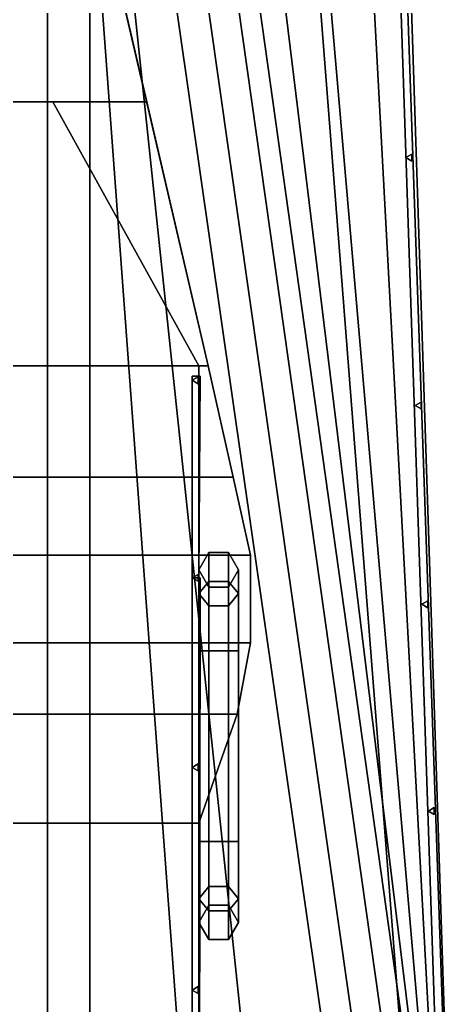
# Model space of a CAD drawing. Header units: millimetres. Extents: x -5 to 5, y -53 to 71.
# Drawn here: x 1.61 to 4.84, y 24.94 to 32.37 of the extents above; entities that cross this region are included whole.
import ezdxf

# ---------------------------------------------------------------- set-up
doc = ezdxf.new("R2010")
doc.units = ezdxf.units.MM
doc.layers.add('boat', color=3, linetype='Continuous')
doc.layers.add('railings', color=6, linetype='Continuous')

msp = doc.modelspace()

# ---------------------------------------------------------------- linework, layer by layer
for points in [[(-2.57, 31.75, 7.61), (-1.96, 34.37, 8.42), (1.96, 34.37, 8.42), (2.57, 31.75, 7.61)], [(2.57, 31.75, 7.61), (1.96, 34.37, 8.42), (-1.96, 34.37, 8.42), (-2.57, 31.75, 7.61)], [(2.57, 31.75, 7.61), (1.96, 34.37, 8.42), (2.36, 32.64, 8.26), (3.03, 29.76, 7.5)], [(3.03, 29.76, 7.5), (2.36, 32.64, 8.26), (1.96, 34.37, 8.42), (2.57, 31.75, 7.61)], [(0, 23.96, 5.46), (2.14, 23.96, 5.44), (2.14, 33.46, 5.55), (0, 33.46, 5.6)], [(1.82, 23.96, -2.62), (0.87, 23.96, -2.79), (1.12, 33.46, -2.65), (1.82, 33.46, -2.34)], [(2.86, 23.96, -2.34), (1.82, 23.96, -2.62), (1.82, 33.46, -2.34), (2.16, 33.46, -2.13)], [(2.14, 23.96, 5.44), (4.54, 23.96, 5.34), (3.8, 33.46, 5.48), (2.14, 33.46, 5.55)], [(3.37, 23.96, -2.08), (2.86, 23.96, -2.34), (2.16, 33.46, -2.13), (2.37, 33.46, -1.92)], [(4.01, 23.96, -1.58), (3.37, 23.96, -2.08), (2.37, 33.46, -1.92), (2.65, 33.46, -1.58)], [(4.24, 23.96, -1.2), (4.01, 23.96, -1.58), (2.65, 33.46, -1.58), (2.89, 33.46, -1.2)], [(4.46, 23.96, -0.54), (4.24, 23.96, -1.2), (2.89, 33.46, -1.2), (3.12, 33.46, -0.54)], [(4.61, 23.96, 0.07), (4.46, 23.96, -0.54), (3.12, 33.46, -0.54), (3.28, 33.46, 0.07)], [(4.65, 23.96, 1.33), (4.61, 23.96, 0.07), (3.28, 33.46, 0.07), (3.49, 33.46, 1.33)], [(4.69, 23.96, 2.83), (4.65, 23.96, 1.33), (3.49, 33.46, 1.33), (3.87, 33.46, 3.31)], [(4.54, 23.96, 5.34), (4.84, 23.96, 5.29), (4.53, 33.46, 5.33), (3.8, 33.46, 5.48)], [(4.74, 23.96, 4.15), (4.69, 23.96, 2.83), (3.87, 33.46, 3.31), (4.23, 33.46, 4.51)], [(4.84, 23.96, 5.29), (4.74, 23.96, 4.15), (4.23, 33.46, 4.51), (4.53, 33.46, 5.33)], [(3.03, 29.76, 7.5), (2.57, 31.75, 7.61), (-2.57, 31.75, 7.61), (-3.03, 29.76, 7.5)], [(-3.03, 29.76, 7.5), (-2.57, 31.75, 7.61), (2.57, 31.75, 7.61), (3.03, 29.76, 7.5)], [(1.86, 31.75, 7.61), (1.86, 31.75, 5.45), (-1.86, 31.75, 5.45), (-1.86, 31.75, 7.61)], [(2.96, 29.76, 5.45), (1.86, 31.75, 5.45), (1.86, 31.75, 7.61), (2.96, 29.76, 7.5)], [(-3.22, 28.92, 7.5), (-3.03, 29.76, 7.5), (3.03, 29.76, 7.5), (3.22, 28.92, 7.5)], [(3.22, 28.92, 7.5), (3.03, 29.76, 7.5), (-3.03, 29.76, 7.5), (-3.22, 28.92, 7.5)], [(-2.96, 29.76, 7.5), (-2.96, 29.76, 5.45), (2.96, 29.76, 5.45), (2.96, 29.76, 7.5)], [(2.96, 29.76, 7.5), (2.96, 29.76, 5.45), (-2.96, 29.76, 5.45), (-2.96, 29.76, 7.5)], [(2.96, 19.61, 5.32), (2.96, 29.76, 5.45), (2.96, 29.76, 7.5), (2.96, 19.61, 7.5)], [(3.35, 28.33, 7.5), (3.22, 28.92, 7.5), (-3.22, 28.92, 7.5), (-3.35, 28.33, 7.5)], [(-3.35, 28.33, 7.5), (-3.22, 28.92, 7.5), (3.22, 28.92, 7.5), (3.35, 28.33, 7.5)], [(3.35, 27.67, 7.5), (3.35, 28.33, 7.5), (-3.35, 28.33, 7.5), (-3.35, 27.67, 7.5)], [(-3.35, 27.67, 7.5), (-3.35, 28.33, 7.5), (3.35, 28.33, 7.5), (3.35, 27.67, 7.5)], [(-3.25, 27.13, 7.5), (-3.35, 27.67, 7.5), (3.35, 27.67, 7.5), (3.25, 27.13, 7.5)], [(3.25, 27.13, 7.5), (3.35, 27.67, 7.5), (-3.35, 27.67, 7.5), (-3.25, 27.13, 7.5)], [(-2.96, 26.31, 7.5), (-3.25, 27.13, 7.5), (3.25, 27.13, 7.5), (2.96, 26.31, 7.5)], [(2.96, 26.31, 7.5), (3.25, 27.13, 7.5), (-3.25, 27.13, 7.5), (-2.96, 26.31, 7.5)], [(2.96, 22.11, 7.5), (2.96, 26.31, 7.5), (-2.96, 26.31, 7.5), (-2.96, 22.11, 7.5)]]:
    msp.add_3dface(points)
at = {"layer": 'boat'}
for points in [[(3.035, 28.1332, 5.7468), (2.96, 28.0413, 5.8387), (2.96, 28.22, 6.27), (3.035, 28.3499, 6.27)], [(3.035, 28.3499, 6.27), (2.96, 28.22, 6.27), (2.96, 28.0413, 6.7013), (3.035, 28.1332, 6.7932)], [(3.185, 28.1332, 5.7468), (3.035, 28.1332, 5.7468), (3.035, 28.3499, 6.27), (3.185, 28.3499, 6.27)], [(3.185, 28.3499, 6.27), (3.035, 28.3499, 6.27), (3.035, 28.1332, 6.7932), (3.185, 28.1332, 6.7932)], [(3.26, 28.0413, 5.8387), (3.185, 28.1332, 5.7468), (3.185, 28.3499, 6.27), (3.26, 28.22, 6.27)], [(3.26, 28.22, 6.27), (3.185, 28.3499, 6.27), (3.185, 28.1332, 6.7932), (3.26, 28.0413, 6.7013)], [(2.96, 28.0413, 5.8387), (3.035, 27.9495, 5.9305), (3.035, 28.0901, 6.27), (2.96, 28.22, 6.27)], [(2.96, 28.22, 6.27), (3.035, 28.0901, 6.27), (3.035, 27.9495, 6.6095), (2.96, 28.0413, 6.7013)], [(3.185, 27.9495, 5.9305), (3.26, 28.0413, 5.8387), (3.26, 28.22, 6.27), (3.185, 28.0901, 6.27)], [(3.185, 28.0901, 6.27), (3.26, 28.22, 6.27), (3.26, 28.0413, 6.7013), (3.185, 27.9495, 6.6095)], [(3.035, 27.61, 5.5301), (2.96, 27.61, 5.66), (2.96, 28.0413, 5.8387), (3.035, 28.1332, 5.7468)], [(3.035, 28.1332, 6.7932), (2.96, 28.0413, 6.7013), (2.96, 27.61, 6.88), (3.035, 27.61, 7.0099)], [(3.185, 27.61, 5.5301), (3.035, 27.61, 5.5301), (3.035, 28.1332, 5.7468), (3.185, 28.1332, 5.7468)], [(3.185, 28.1332, 6.7932), (3.035, 28.1332, 6.7932), (3.035, 27.61, 7.0099), (3.185, 27.61, 7.0099)], [(3.26, 27.61, 5.66), (3.185, 27.61, 5.5301), (3.185, 28.1332, 5.7468), (3.26, 28.0413, 5.8387)], [(3.26, 28.0413, 6.7013), (3.185, 28.1332, 6.7932), (3.185, 27.61, 7.0099), (3.26, 27.61, 6.88)], [(2.96, 27.61, 5.66), (3.035, 27.61, 5.7899), (3.035, 27.9495, 5.9305), (2.96, 28.0413, 5.8387)], [(2.96, 28.0413, 6.7013), (3.035, 27.9495, 6.6095), (3.035, 27.61, 6.7501), (2.96, 27.61, 6.88)], [(3.035, 28.0901, 6.27), (3.035, 27.9495, 6.6095), (3.035, 27.9495, 5.9305), (3.035, 28.0901, 6.27)], [(3.035, 28.0901, 6.27), (3.035, 27.9495, 5.9305), (3.035, 27.9495, 6.6095), (3.035, 28.0901, 6.27)], [(3.035, 27.9495, 5.9305), (3.185, 27.9495, 5.9305), (3.185, 28.0901, 6.27), (3.035, 28.0901, 6.27)], [(3.035, 28.0901, 6.27), (3.185, 28.0901, 6.27), (3.185, 27.9495, 6.6095), (3.035, 27.9495, 6.6095)], [(3.185, 27.61, 5.7899), (3.26, 27.61, 5.66), (3.26, 28.0413, 5.8387), (3.185, 27.9495, 5.9305)], [(3.185, 27.9495, 6.6095), (3.26, 28.0413, 6.7013), (3.26, 27.61, 6.88), (3.185, 27.61, 6.7501)], [(3.035, 27.9495, 5.9305), (3.035, 27.61, 5.7899), (3.035, 27.61, 6.7501), (3.035, 27.9495, 6.6095)], [(3.035, 27.9495, 6.6095), (3.035, 27.61, 6.7501), (3.035, 27.61, 5.7899), (3.035, 27.9495, 5.9305)], [(3.035, 27.61, 5.7899), (3.185, 27.61, 5.7899), (3.185, 27.9495, 5.9305), (3.035, 27.9495, 5.9305)], [(3.035, 27.9495, 6.6095), (3.185, 27.9495, 6.6095), (3.185, 27.61, 6.7501), (3.035, 27.61, 6.7501)], [(2.96, 27.61, 5.66), (3.035, 27.61, 5.5301), (3.035, 26.17, 5.5301), (2.96, 26.17, 5.66)], [(2.96, 27.61, 6.88), (3.035, 27.61, 6.7501), (3.035, 26.17, 6.7501), (2.96, 26.17, 6.88)], [(3.035, 27.61, 5.7899), (2.96, 27.61, 5.66), (2.96, 26.17, 5.66), (3.035, 26.17, 5.7899)], [(3.035, 27.61, 7.0099), (2.96, 27.61, 6.88), (2.96, 26.17, 6.88), (3.035, 26.17, 7.0099)], [(3.035, 27.61, 5.5301), (3.185, 27.61, 5.5301), (3.185, 26.17, 5.5301), (3.035, 26.17, 5.5301)], [(3.035, 27.61, 6.7501), (3.035, 26.17, 6.7501), (3.035, 26.17, 5.7899), (3.035, 27.61, 5.7899)], [(3.035, 27.61, 5.7899), (3.035, 26.17, 5.7899), (3.035, 26.17, 6.7501), (3.035, 27.61, 6.7501)], [(3.035, 27.61, 6.7501), (3.185, 27.61, 6.7501), (3.185, 26.17, 6.7501), (3.035, 26.17, 6.7501)], [(3.185, 27.61, 5.7899), (3.035, 27.61, 5.7899), (3.035, 26.17, 5.7899), (3.185, 26.17, 5.7899)], [(3.185, 27.61, 7.0099), (3.035, 27.61, 7.0099), (3.035, 26.17, 7.0099), (3.185, 26.17, 7.0099)], [(3.185, 27.61, 5.5301), (3.26, 27.61, 5.66), (3.26, 26.17, 5.66), (3.185, 26.17, 5.5301)], [(3.185, 27.61, 6.7501), (3.26, 27.61, 6.88), (3.26, 26.17, 6.88), (3.185, 26.17, 6.7501)], [(3.26, 27.61, 5.66), (3.185, 27.61, 5.7899), (3.185, 26.17, 5.7899), (3.26, 26.17, 5.66)], [(3.26, 27.61, 6.88), (3.185, 27.61, 7.0099), (3.185, 26.17, 7.0099), (3.26, 26.17, 6.88)], [(3.035, 25.6468, 5.7468), (2.96, 25.7387, 5.8387), (2.96, 26.17, 5.66), (3.035, 26.17, 5.5301)], [(2.96, 25.7387, 5.8387), (3.035, 25.8305, 5.9305), (3.035, 26.17, 5.7899), (2.96, 26.17, 5.66)], [(2.96, 26.17, 6.88), (3.035, 26.17, 6.7501), (3.035, 25.8305, 6.6095), (2.96, 25.7387, 6.7013)], [(3.035, 26.17, 7.0099), (2.96, 26.17, 6.88), (2.96, 25.7387, 6.7013), (3.035, 25.6468, 6.7932)], [(3.185, 25.6468, 5.7468), (3.035, 25.6468, 5.7468), (3.035, 26.17, 5.5301), (3.185, 26.17, 5.5301)], [(3.035, 25.8305, 6.6095), (3.035, 26.17, 6.7501), (3.035, 26.17, 5.7899), (3.035, 25.8305, 5.9305)], [(3.035, 25.8305, 5.9305), (3.035, 26.17, 5.7899), (3.035, 26.17, 6.7501), (3.035, 25.8305, 6.6095)], [(3.035, 25.8305, 5.9305), (3.185, 25.8305, 5.9305), (3.185, 26.17, 5.7899), (3.035, 26.17, 5.7899)], [(3.035, 26.17, 6.7501), (3.185, 26.17, 6.7501), (3.185, 25.8305, 6.6095), (3.035, 25.8305, 6.6095)], [(3.185, 26.17, 7.0099), (3.035, 26.17, 7.0099), (3.035, 25.6468, 6.7932), (3.185, 25.6468, 6.7932)], [(3.26, 25.7387, 5.8387), (3.185, 25.6468, 5.7468), (3.185, 26.17, 5.5301), (3.26, 26.17, 5.66)], [(3.185, 25.8305, 5.9305), (3.26, 25.7387, 5.8387), (3.26, 26.17, 5.66), (3.185, 26.17, 5.7899)], [(3.185, 26.17, 6.7501), (3.26, 26.17, 6.88), (3.26, 25.7387, 6.7013), (3.185, 25.8305, 6.6095)], [(3.26, 26.17, 6.88), (3.185, 26.17, 7.0099), (3.185, 25.6468, 6.7932), (3.26, 25.7387, 6.7013)], [(2.96, 25.7387, 6.7013), (3.035, 25.8305, 6.6095), (3.035, 25.6899, 6.27), (2.96, 25.56, 6.27)], [(2.96, 25.56, 6.27), (3.035, 25.6899, 6.27), (3.035, 25.8305, 5.9305), (2.96, 25.7387, 5.8387)], [(3.035, 25.6899, 6.27), (3.035, 25.8305, 6.6095), (3.035, 25.8305, 5.9305), (3.035, 25.6899, 6.27)], [(3.035, 25.6899, 6.27), (3.035, 25.8305, 5.9305), (3.035, 25.8305, 6.6095), (3.035, 25.6899, 6.27)], [(3.035, 25.8305, 6.6095), (3.185, 25.8305, 6.6095), (3.185, 25.6899, 6.27), (3.035, 25.6899, 6.27)], [(3.035, 25.6899, 6.27), (3.185, 25.6899, 6.27), (3.185, 25.8305, 5.9305), (3.035, 25.8305, 5.9305)], [(3.185, 25.8305, 6.6095), (3.26, 25.7387, 6.7013), (3.26, 25.56, 6.27), (3.185, 25.6899, 6.27)], [(3.185, 25.6899, 6.27), (3.26, 25.56, 6.27), (3.26, 25.7387, 5.8387), (3.185, 25.8305, 5.9305)], [(3.035, 25.6468, 6.7932), (2.96, 25.7387, 6.7013), (2.96, 25.56, 6.27), (3.035, 25.4301, 6.27)], [(3.035, 25.4301, 6.27), (2.96, 25.56, 6.27), (2.96, 25.7387, 5.8387), (3.035, 25.6468, 5.7468)], [(3.26, 25.7387, 6.7013), (3.185, 25.6468, 6.7932), (3.185, 25.4301, 6.27), (3.26, 25.56, 6.27)], [(3.26, 25.56, 6.27), (3.185, 25.4301, 6.27), (3.185, 25.6468, 5.7468), (3.26, 25.7387, 5.8387)], [(3.185, 25.4301, 6.27), (3.035, 25.4301, 6.27), (3.035, 25.6468, 5.7468), (3.185, 25.6468, 5.7468)], [(3.185, 25.6468, 6.7932), (3.035, 25.6468, 6.7932), (3.035, 25.4301, 6.27), (3.185, 25.4301, 6.27)]]:
    msp.add_3dface(points, dxfattribs=at)
at = {"layer": 'railings'}
for points in [[(4.74, 24.82, 6.35), (4.47, 32.87, 6.35), (4.52, 32.87, 6.35), (4.8, 24.82, 6.35)], [(4.8, 24.82, 6.35), (4.52, 32.87, 6.35), (4.47, 32.87, 6.35), (4.74, 24.82, 6.35)], [(4.565, 31.356, 5.43), (4.52, 31.33, 5.43), (4.52, 31.33, 6.35), (4.565, 31.356, 6.35)], [(4.52, 31.33, 5.43), (4.565, 31.304, 5.43), (4.565, 31.304, 6.35), (4.52, 31.33, 6.35)], [(4.565, 31.304, 5.43), (4.565, 31.356, 5.43), (4.565, 31.356, 6.35), (4.565, 31.304, 6.35)], [(2.91, 28.16, 8.42), (2.91, 29.68, 8.5), (2.97, 29.68, 8.5), (2.96, 28.16, 8.42)], [(2.96, 28.16, 8.42), (2.97, 29.68, 8.5), (2.91, 29.68, 8.5), (2.91, 28.16, 8.42)], [(2.955, 29.676, 7.5), (2.91, 29.65, 7.5), (2.91, 29.65, 8.5), (2.955, 29.676, 8.5)], [(2.955, 29.624, 7.5), (2.955, 29.676, 7.5), (2.955, 29.676, 8.5), (2.955, 29.624, 8.5)], [(2.91, 29.65, 7.5), (2.955, 29.624, 7.5), (2.955, 29.624, 8.5), (2.91, 29.65, 8.5)], [(4.635, 29.486, 5.43), (4.59, 29.46, 5.43), (4.59, 29.46, 6.35), (4.635, 29.486, 6.35)], [(4.59, 29.46, 5.43), (4.635, 29.434, 5.43), (4.635, 29.434, 6.35), (4.59, 29.46, 6.35)], [(4.635, 29.434, 5.43), (4.635, 29.486, 5.43), (4.635, 29.486, 6.35), (4.635, 29.434, 6.35)], [(2.955, 28.186, 7.5), (2.91, 28.16, 7.5), (2.91, 28.16, 8.42), (2.955, 28.186, 8.42)], [(2.955, 28.134, 7.5), (2.955, 28.186, 7.5), (2.955, 28.186, 8.42), (2.955, 28.134, 8.42)], [(2.91, 28.16, 7.5), (2.955, 28.134, 7.5), (2.955, 28.134, 8.42), (2.91, 28.16, 8.42)], [(2.91, 20.22, 8.42), (2.91, 28.16, 8.42), (2.97, 28.16, 8.42), (2.96, 20.22, 8.42)], [(2.96, 20.22, 8.42), (2.97, 28.16, 8.42), (2.91, 28.16, 8.42), (2.91, 20.22, 8.42)], [(4.685, 27.986, 5.43), (4.64, 27.96, 5.43), (4.64, 27.96, 6.35), (4.685, 27.986, 6.35)], [(4.64, 27.96, 5.43), (4.685, 27.934, 5.43), (4.685, 27.934, 6.35), (4.64, 27.96, 6.35)], [(4.685, 27.934, 5.43), (4.685, 27.986, 5.43), (4.685, 27.986, 6.35), (4.685, 27.934, 6.35)], [(2.955, 26.756, 7.5), (2.91, 26.73, 7.5), (2.91, 26.73, 8.42), (2.955, 26.756, 8.42)], [(2.91, 26.73, 7.5), (2.955, 26.704, 7.5), (2.955, 26.704, 8.42), (2.91, 26.73, 8.42)], [(2.955, 26.704, 7.5), (2.955, 26.756, 7.5), (2.955, 26.756, 8.42), (2.955, 26.704, 8.42)], [(4.735, 26.426, 5.43), (4.69, 26.4, 5.43), (4.69, 26.4, 6.35), (4.735, 26.426, 6.35)], [(4.69, 26.4, 5.43), (4.735, 26.374, 5.43), (4.735, 26.374, 6.35), (4.69, 26.4, 6.35)], [(4.735, 26.374, 5.43), (4.735, 26.426, 5.43), (4.735, 26.426, 6.35), (4.735, 26.374, 6.35)], [(2.955, 25.076, 7.5), (2.91, 25.05, 7.5), (2.91, 25.05, 8.42), (2.955, 25.076, 8.42)], [(2.955, 25.024, 7.5), (2.955, 25.076, 7.5), (2.955, 25.076, 8.42), (2.955, 25.024, 8.42)], [(2.91, 25.05, 7.5), (2.955, 25.024, 7.5), (2.955, 25.024, 8.42), (2.91, 25.05, 8.42)]]:
    msp.add_3dface(points, dxfattribs=at)

doc.saveas('drawing.dxf')
